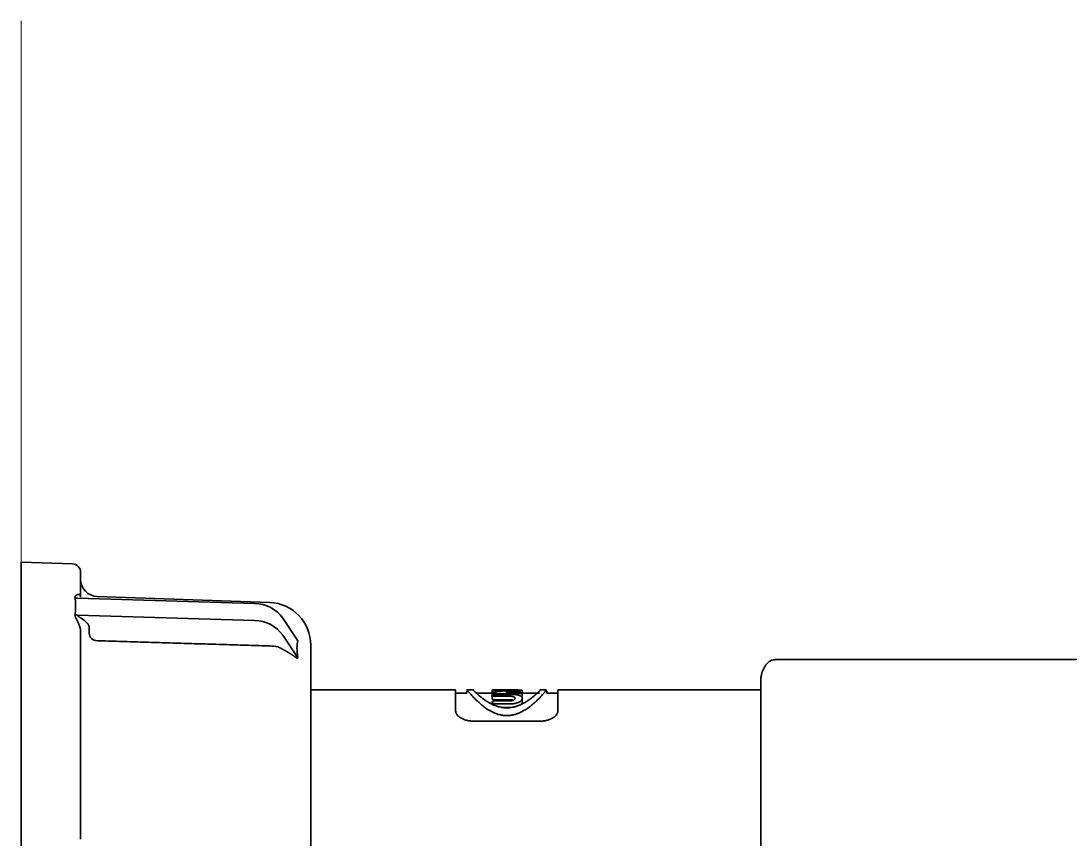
# Model space of a CAD drawing. Extents: x 6336 to 10269, y -393 to 3036.
# Drawn here: x 9428.1 to 9489.7, y 1344 to 1392 of the extents above; entities that cross this region are included whole.
import ezdxf

# ---------------------------------------------------------------- set-up
doc = ezdxf.new("R2010")
doc.units = 0
doc.header["$LTSCALE"] = 5
doc.layers.get('0').update_dxf_attribs({"linetype": 'CONTINUOUS', "lineweight": 0})
doc.layers.add('1', color=7, linetype='CONTINUOUS', true_color=0xffffff)

msp = doc.modelspace()

# ---------------------------------------------------------------- linework, layer by layer
at = {"color": 4}
msp.add_line((9428.073, 1392.026), (9428.073, 1292.026), dxfattribs=at)
at = {"layer": '1', "color": 7, "linetype": 'Continuous', "lineweight": 35}
for p, q in [((9428.073, 1323.776), (9428.073, 1360.276)), ((9431.09, 1360.171), (9428.073, 1360.276)), ((9431.573, 1359.671), (9431.573, 1358.209)), ((9431.395, 1358.166), (9441.765, 1357.852)), ((9442.66, 1357.904), (9432.538, 1358.257)), ((9441.765, 1356.852), (9431.395, 1357.166)), ((9432.073, 1356.098), (9432.073, 1356.462)), ((9443.427, 1356.987), (9444.311, 1355.662)), ((9431.573, 1356.209), (9431.573, 1344.026)), ((9444.311, 1354.662), (9443.427, 1355.987)), ((9445.073, 1355.406), (9445.073, 1328.647)), ((9489.673, 1354.552), (9472.352, 1354.552)), ((9453.573, 1352.776), (9445.073, 1352.776)), ((9453.573, 1352.776), (9453.573, 1351.543)), ((9454.639, 1352.776), (9454.231, 1352.776)), ((9455.708, 1352.603), (9455.708, 1352.757)), ((9457.226, 1352.768), (9455.943, 1352.768)), ((9455.943, 1352.74), (9456.604, 1352.74)), ((9457.223, 1352.776), (9455.97, 1352.776)), ((9456.46, 1352.768), (9456.46, 1352.774)), ((9456.46, 1352.774), (9456.723, 1352.774)), ((9456.604, 1352.74), (9456.604, 1352.73)), ((9456.655, 1352.737), (9456.604, 1352.74)), ((9456.723, 1352.774), (9456.723, 1352.768)), ((9457.475, 1352.756), (9457.395, 1352.743)), ((9457.475, 1352.606), (9457.475, 1352.756)), ((9458.857, 1352.776), (9458.506, 1352.776)), ((9459.573, 1352.776), (9459.573, 1351.543)), ((9471.473, 1352.776), (9459.573, 1352.776)), ((9471.473, 1330.729), (9471.473, 1353.324)), ((9454.231, 1352.576), (9453.573, 1352.576)), ((9454.231, 1352.708), (9454.231, 1352.576)), ((9455.708, 1352.576), (9454.795, 1352.576)), ((9455.708, 1352.601), (9455.708, 1352.462)), ((9455.708, 1352.459), (9455.708, 1352.253)), ((9456.853, 1352.515), (9455.943, 1352.515)), ((9455.943, 1352.398), (9456.837, 1352.398)), ((9456.837, 1352.191), (9455.943, 1352.191)), ((9456.837, 1352.141), (9455.943, 1352.141)), ((9455.951, 1352.554), (9457.24, 1352.554)), ((9456.553, 1352.643), (9456.553, 1352.655)), ((9457.24, 1352.64), (9456.588, 1352.64)), ((9456.639, 1352.733), (9456.656, 1352.736)), ((9457.475, 1352.397), (9457.475, 1352.6)), ((9458.5, 1352.576), (9457.475, 1352.576)), ((9457.475, 1352.068), (9457.475, 1352.277)), ((9458.915, 1352.576), (9458.915, 1352.707)), ((9459.573, 1352.576), (9458.915, 1352.576)), ((9455.708, 1352.053), (9455.708, 1351.942)), ((9455.943, 1351.96), (9456.853, 1351.96)), ((9456.853, 1351.743), (9456.335, 1351.743)), ((9458.573, 1350.946), (9454.573, 1350.946))]:
    msp.add_line(p, q, dxfattribs=at)
for centre, radius, start, end in [((9431.073, 1359.671), 0.5, 0, 88), ((9432.573, 1359.257), 1, 180, 268), ((9442.573, 1355.406), 2.5, 0, 88)]:
    msp.add_arc(centre, radius, start, end, dxfattribs=at)
for centre, major_axis, ratio, start_param, end_param in [((9441.695, 1356.121), (-2, 0), 0.866025, 3.665191, 4.677482), ((9441.695, 1355.121), (2, 0), 0.866025, 0.523599, 1.53589), ((9432.575, 1356.096), (0.502, 0), 0.866025, 3.137813, 4.674264), ((9442.573, 1352.774), (-2.98, 0), 0.866025, 4.522349, 4.677177), ((9447.015, 1351.105), (2.46, -4.919), 0.25, 3.422403, 3.788078), ((9458.304, 1342.026), (-11.675, 0), 0.92076, 4.790315, 4.862935), ((9457.688, 1342.026), (11.675, 0), 0.92076, 1.660733, 1.734392)]:
    msp.add_ellipse(centre, major_axis=major_axis, ratio=ratio, start_param=start_param, end_param=end_param, dxfattribs=at)
for points, knots in [([(9431.243, 1358.179), (9431.242, 1358.181), (9431.242, 1358.185), (9431.241, 1358.19), (9431.24, 1358.196), (9431.24, 1358.201), (9431.24, 1358.207), (9431.24, 1358.212), (9431.241, 1358.218), (9431.242, 1358.223), (9431.243, 1358.228), (9431.244, 1358.233), (9431.245, 1358.238), (9431.247, 1358.243), (9431.248, 1358.248), (9431.25, 1358.253), (9431.253, 1358.258), (9431.255, 1358.263), (9431.26, 1358.272), (9431.268, 1358.284), (9431.28, 1358.298), (9431.295, 1358.313), (9431.309, 1358.324), (9431.322, 1358.333), (9431.334, 1358.341), (9431.346, 1358.348), (9431.358, 1358.354), (9431.37, 1358.359), (9431.383, 1358.364), (9431.395, 1358.368), (9431.408, 1358.371), (9431.42, 1358.373), (9431.428, 1358.374), (9431.433, 1358.374)], [0, 0, 0, 0, 0.015878, 0.031814, 0.047812, 0.06388, 0.080024, 0.096249, 0.112563, 0.128971, 0.145479, 0.162093, 0.178818, 0.19566, 0.212625, 0.229717, 0.246942, 0.264306, 0.281812, 0.341486, 0.403922, 0.469212, 0.537436, 0.583365, 0.629342, 0.675374, 0.721474, 0.767649, 0.81391, 0.860266, 0.906726, 0.953301, 1, 1, 1, 1]), ([(9431.433, 1358.374), (9431.435, 1358.374), (9431.439, 1358.374), (9431.445, 1358.375), (9431.451, 1358.374), (9431.458, 1358.374), (9431.463, 1358.373), (9431.469, 1358.372), (9431.475, 1358.371), (9431.48, 1358.37), (9431.486, 1358.368), (9431.491, 1358.366), (9431.496, 1358.364), (9431.501, 1358.362), (9431.506, 1358.359), (9431.51, 1358.357), (9431.515, 1358.354), (9431.519, 1358.35), (9431.523, 1358.347), (9431.527, 1358.343), (9431.532, 1358.339), (9431.537, 1358.333), (9431.542, 1358.326), (9431.547, 1358.318), (9431.552, 1358.31), (9431.556, 1358.302), (9431.56, 1358.293), (9431.563, 1358.284), (9431.565, 1358.274), (9431.568, 1358.264), (9431.57, 1358.254), (9431.571, 1358.243), (9431.572, 1358.232), (9431.573, 1358.22), (9431.573, 1358.213), (9431.573, 1358.209)], [0, 0, 0, 0, 0.033366, 0.06622, 0.098563, 0.130401, 0.161736, 0.192573, 0.222914, 0.252765, 0.282129, 0.311011, 0.339415, 0.367347, 0.394812, 0.421815, 0.448361, 0.474458, 0.50011, 0.525325, 0.550109, 0.589003, 0.62668, 0.663174, 0.698524, 0.732768, 0.765952, 0.798124, 0.829336, 0.859645, 0.889114, 0.917809, 0.945803, 0.973173, 1, 1, 1, 1]), ([(9431.243, 1357.204), (9431.244, 1357.212), (9431.246, 1357.228), (9431.25, 1357.253), (9431.253, 1357.277), (9431.256, 1357.302), (9431.259, 1357.327), (9431.262, 1357.352), (9431.265, 1357.378), (9431.267, 1357.403), (9431.269, 1357.429), (9431.271, 1357.456), (9431.273, 1357.482), (9431.274, 1357.509), (9431.275, 1357.536), (9431.277, 1357.563), (9431.277, 1357.59), (9431.278, 1357.618), (9431.279, 1357.645), (9431.279, 1357.673), (9431.279, 1357.708), (9431.279, 1357.75), (9431.278, 1357.797), (9431.276, 1357.843), (9431.274, 1357.889), (9431.272, 1357.933), (9431.268, 1357.976), (9431.265, 1358.019), (9431.26, 1358.06), (9431.255, 1358.101), (9431.249, 1358.14), (9431.245, 1358.166), (9431.243, 1358.179)], [0, 0, 0, 0, 0.023767, 0.047813, 0.072139, 0.096746, 0.121634, 0.146804, 0.172257, 0.197993, 0.224014, 0.25032, 0.276911, 0.303788, 0.330952, 0.358404, 0.386144, 0.414172, 0.44249, 0.471098, 0.499996, 0.549727, 0.598592, 0.646596, 0.693742, 0.740031, 0.785469, 0.830058, 0.873802, 0.916704, 0.958769, 1, 1, 1, 1]), ([(9431.433, 1356.708), (9431.43, 1356.713), (9431.426, 1356.723), (9431.419, 1356.738), (9431.412, 1356.754), (9431.405, 1356.768), (9431.398, 1356.783), (9431.391, 1356.798), (9431.384, 1356.812), (9431.377, 1356.826), (9431.37, 1356.841), (9431.363, 1356.855), (9431.357, 1356.868), (9431.35, 1356.882), (9431.343, 1356.896), (9431.337, 1356.909), (9431.33, 1356.922), (9431.324, 1356.935), (9431.317, 1356.948), (9431.307, 1356.968), (9431.295, 1356.995), (9431.28, 1357.026), (9431.268, 1357.056), (9431.259, 1357.08), (9431.253, 1357.099), (9431.249, 1357.113), (9431.245, 1357.128), (9431.243, 1357.141), (9431.241, 1357.155), (9431.24, 1357.168), (9431.24, 1357.18), (9431.241, 1357.193), (9431.242, 1357.2), (9431.243, 1357.204)], [0, 0, 0, 0, 0.025956, 0.051873, 0.077753, 0.103598, 0.129409, 0.155187, 0.180935, 0.206654, 0.232345, 0.258011, 0.283653, 0.309272, 0.334871, 0.36045, 0.386012, 0.411559, 0.437091, 0.462612, 0.530774, 0.596037, 0.65848, 0.718196, 0.751132, 0.783577, 0.815565, 0.847131, 0.878313, 0.90915, 0.939682, 0.969951, 1, 1, 1, 1]), ([(9431.395, 1357.166), (9431.394, 1357.164), (9431.392, 1357.161), (9431.391, 1357.156), (9431.39, 1357.151), (9431.391, 1357.146), (9431.392, 1357.14), (9431.395, 1357.134), (9431.399, 1357.128), (9431.404, 1357.122), (9431.41, 1357.115), (9431.417, 1357.109), (9431.428, 1357.099), (9431.445, 1357.086), (9431.469, 1357.069), (9431.498, 1357.049), (9431.525, 1357.032), (9431.551, 1357.015), (9431.578, 1356.998), (9431.613, 1356.975), (9431.661, 1356.942), (9431.716, 1356.904), (9431.775, 1356.861), (9431.825, 1356.82), (9431.872, 1356.779), (9431.913, 1356.74), (9431.949, 1356.702), (9431.972, 1356.674), (9431.986, 1356.657), (9431.991, 1356.649), (9431.997, 1356.641), (9432.003, 1356.634), (9432.008, 1356.626), (9432.013, 1356.619), (9432.018, 1356.611), (9432.022, 1356.604), (9432.027, 1356.596), (9432.031, 1356.589), (9432.035, 1356.582), (9432.039, 1356.575), (9432.042, 1356.567), (9432.046, 1356.56), (9432.049, 1356.553), (9432.052, 1356.546), (9432.055, 1356.539), (9432.057, 1356.533), (9432.06, 1356.526), (9432.062, 1356.519), (9432.064, 1356.512), (9432.066, 1356.506), (9432.068, 1356.499), (9432.069, 1356.493), (9432.07, 1356.487), (9432.071, 1356.48), (9432.072, 1356.474), (9432.073, 1356.468), (9432.073, 1356.464), (9432.073, 1356.462)], [0, 0, 0, 0, 0.008827, 0.017529, 0.026214, 0.034991, 0.043964, 0.053232, 0.062884, 0.073, 0.083649, 0.094889, 0.106772, 0.133274, 0.163963, 0.19895, 0.238314, 0.259625, 0.290185, 0.329995, 0.379055, 0.458183, 0.519485, 0.58154, 0.638683, 0.690987, 0.738547, 0.781491, 0.790577, 0.79953, 0.808349, 0.817039, 0.8256, 0.834035, 0.842346, 0.850535, 0.858606, 0.86656, 0.874401, 0.882131, 0.889753, 0.89727, 0.904687, 0.912004, 0.919228, 0.92636, 0.933406, 0.940368, 0.947251, 0.954059, 0.960796, 0.967468, 0.974078, 0.980631, 0.987132, 0.993587, 1, 1, 1, 1]), ([(9431.573, 1356.209), (9431.573, 1356.211), (9431.573, 1356.216), (9431.573, 1356.223), (9431.572, 1356.231), (9431.572, 1356.239), (9431.571, 1356.247), (9431.571, 1356.255), (9431.57, 1356.263), (9431.569, 1356.271), (9431.568, 1356.28), (9431.567, 1356.288), (9431.566, 1356.297), (9431.564, 1356.306), (9431.563, 1356.315), (9431.561, 1356.325), (9431.559, 1356.334), (9431.557, 1356.344), (9431.555, 1356.353), (9431.553, 1356.363), (9431.551, 1356.373), (9431.548, 1356.383), (9431.546, 1356.394), (9431.543, 1356.404), (9431.54, 1356.414), (9431.537, 1356.425), (9431.534, 1356.436), (9431.53, 1356.451), (9431.524, 1356.471), (9431.516, 1356.496), (9431.507, 1356.521), (9431.498, 1356.547), (9431.488, 1356.573), (9431.478, 1356.599), (9431.467, 1356.626), (9431.456, 1356.653), (9431.445, 1356.68), (9431.437, 1356.699), (9431.433, 1356.708)], [0, 0, 0, 0, 0.014378, 0.028902, 0.043586, 0.058442, 0.073484, 0.088723, 0.104172, 0.11984, 0.13574, 0.151881, 0.168274, 0.184928, 0.201853, 0.219056, 0.236547, 0.254333, 0.272422, 0.290821, 0.309537, 0.328577, 0.347948, 0.367654, 0.387703, 0.408098, 0.428847, 0.449953, 0.497402, 0.546428, 0.597075, 0.649384, 0.703393, 0.759133, 0.816637, 0.875933, 0.937046, 1, 1, 1, 1]), ([(9443.136, 1355.309), (9443.147, 1355.303), (9443.17, 1355.291), (9443.205, 1355.274), (9443.24, 1355.255), (9443.277, 1355.236), (9443.315, 1355.217), (9443.354, 1355.196), (9443.394, 1355.175), (9443.435, 1355.153), (9443.477, 1355.13), (9443.519, 1355.107), (9443.562, 1355.083), (9443.606, 1355.058), (9443.651, 1355.033), (9443.696, 1355.006), (9443.741, 1354.979), (9443.787, 1354.951), (9443.832, 1354.923), (9443.874, 1354.897), (9443.913, 1354.871), (9443.952, 1354.846), (9443.993, 1354.819), (9444.033, 1354.792), (9444.072, 1354.766), (9444.105, 1354.743), (9444.133, 1354.725), (9444.157, 1354.71), (9444.177, 1354.697), (9444.196, 1354.685), (9444.213, 1354.674), (9444.23, 1354.665), (9444.245, 1354.656), (9444.255, 1354.65), (9444.263, 1354.646), (9444.266, 1354.644), (9444.27, 1354.642), (9444.274, 1354.641), (9444.277, 1354.639), (9444.281, 1354.638), (9444.284, 1354.637), (9444.287, 1354.636), (9444.289, 1354.635), (9444.292, 1354.635), (9444.295, 1354.634), (9444.297, 1354.634), (9444.299, 1354.634), (9444.301, 1354.634), (9444.303, 1354.634), (9444.305, 1354.635), (9444.306, 1354.635), (9444.307, 1354.636), (9444.309, 1354.637), (9444.31, 1354.638), (9444.311, 1354.639), (9444.311, 1354.641), (9444.312, 1354.642), (9444.312, 1354.644), (9444.313, 1354.646), (9444.313, 1354.648), (9444.313, 1354.651), (9444.312, 1354.653), (9444.312, 1354.656), (9444.312, 1354.659), (9444.311, 1354.661), (9444.311, 1354.662)], [0, 0, 0, 0, 0.022749, 0.046442, 0.071084, 0.096677, 0.123224, 0.150727, 0.17919, 0.208613, 0.238998, 0.270347, 0.302662, 0.335944, 0.370194, 0.405413, 0.441603, 0.478764, 0.516896, 0.550512, 0.584107, 0.617682, 0.651237, 0.690279, 0.725292, 0.756281, 0.783252, 0.803729, 0.82322, 0.841731, 0.85927, 0.875843, 0.891461, 0.906135, 0.910594, 0.914927, 0.919136, 0.92322, 0.927183, 0.931027, 0.934753, 0.938363, 0.941861, 0.945249, 0.948531, 0.951708, 0.954786, 0.957768, 0.96066, 0.963464, 0.966189, 0.968838, 0.971418, 0.973938, 0.976403, 0.978822, 0.981203, 0.983556, 0.985888, 0.988211, 0.990533, 0.992863, 0.995212, 0.997588, 1, 1, 1, 1]), ([(9490.711, 1354.727), (9490.711, 1354.727), (9490.71, 1354.726), (9490.687, 1354.71), (9490.587, 1354.669), (9490.378, 1354.612), (9490.048, 1354.565), (9489.753, 1354.547), (9489.599, 1354.554), (9489.577, 1354.555)], [0, 0, 0, 0, 0.018111, 0.118249, 0.264032, 0.470073, 0.710482, 0.959056, 1, 1, 1, 1]), ([(9471.473, 1353.324), (9471.473, 1353.331), (9471.473, 1353.339), (9471.473, 1353.354), (9471.474, 1353.377), (9471.476, 1353.43), (9471.48, 1353.475), (9471.488, 1353.535), (9471.492, 1353.564), (9471.503, 1353.622), (9471.509, 1353.651), (9471.529, 1353.735), (9471.545, 1353.789), (9471.583, 1353.894), (9471.603, 1353.945), (9471.626, 1353.994)], [0, 0, 0, 0, 0.03125, 0.03125, 0.0625, 0.125, 0.25, 0.25, 0.375, 0.375, 0.5, 0.5, 0.75, 0.75, 1, 1, 1, 1]), ([(9471.626, 1353.994), (9471.65, 1354.044), (9471.676, 1354.094), (9471.736, 1354.19), (9471.769, 1354.236), (9471.825, 1354.303), (9471.845, 1354.324), (9471.887, 1354.367), (9471.909, 1354.387), (9471.978, 1354.445), (9472.028, 1354.481), (9472.084, 1354.511)], [0, 0, 0, 0, 0.25, 0.25, 0.5, 0.5, 0.625, 0.625, 0.75, 0.75, 1, 1, 1, 1]), ([(9454.231, 1352.776), (9454.231, 1352.776), (9454.239, 1352.766), (9454.266, 1352.734), (9454.288, 1352.708), (9454.319, 1352.672), (9454.346, 1352.641), (9454.356, 1352.629), (9454.376, 1352.606), (9454.387, 1352.594), (9454.421, 1352.555), (9454.447, 1352.527), (9454.502, 1352.466), (9454.532, 1352.433), (9454.598, 1352.363), (9454.633, 1352.326), (9454.71, 1352.247), (9454.752, 1352.206), (9454.842, 1352.119), (9454.89, 1352.074), (9454.956, 1352.015), (9454.97, 1352.003), (9454.997, 1351.979), (9455.039, 1351.943), (9455.083, 1351.906), (9455.175, 1351.831), (9455.241, 1351.781), (9455.349, 1351.704), (9455.386, 1351.678), (9455.463, 1351.627), (9455.503, 1351.602), (9455.587, 1351.552), (9455.631, 1351.527), (9455.723, 1351.479), (9455.772, 1351.456), (9455.849, 1351.422), (9455.875, 1351.411), (9455.916, 1351.395), (9455.93, 1351.389), (9455.958, 1351.379), (9455.973, 1351.374), (9456.044, 1351.349), (9456.105, 1351.331), (9456.184, 1351.312), (9456.2, 1351.309), (9456.232, 1351.302), (9456.248, 1351.299), (9456.298, 1351.29), (9456.332, 1351.285), (9456.433, 1351.272), (9456.502, 1351.267), (9456.573, 1351.267)], [0, 0, 0, 0, 0.124978, 0.124978, 0.187479, 0.249981, 0.249981, 0.281232, 0.281232, 0.312483, 0.312483, 0.374984, 0.374984, 0.437486, 0.437486, 0.499987, 0.499987, 0.562489, 0.562489, 0.62499, 0.62499, 0.640616, 0.640616, 0.656241, 0.687492, 0.687492, 0.749994, 0.749994, 0.781244, 0.781244, 0.812495, 0.812495, 0.843746, 0.843746, 0.874997, 0.874997, 0.890622, 0.890622, 0.898435, 0.898435, 0.906248, 0.906248, 0.937498, 0.937498, 0.945311, 0.945311, 0.953124, 0.953124, 0.968749, 0.968749, 1, 1, 1, 1]), ([(9456.573, 1351.723), (9456.514, 1351.723), (9456.456, 1351.726), (9456.371, 1351.734), (9456.343, 1351.738), (9456.288, 1351.746), (9456.26, 1351.75), (9456.18, 1351.766), (9456.13, 1351.778), (9456.057, 1351.798), (9456.033, 1351.805), (9455.987, 1351.819), (9455.964, 1351.827), (9455.897, 1351.85), (9455.856, 1351.866), (9455.776, 1351.9), (9455.738, 1351.917), (9455.666, 1351.952), (9455.631, 1351.97), (9455.581, 1351.997), (9455.565, 1352.006), (9455.533, 1352.024), (9455.517, 1352.033), (9455.44, 1352.078), (9455.384, 1352.113), (9455.281, 1352.182), (9455.233, 1352.216), (9455.144, 1352.282), (9455.103, 1352.314), (9455.045, 1352.36), (9455.027, 1352.375), (9454.991, 1352.404), (9454.974, 1352.419), (9454.925, 1352.46), (9454.895, 1352.486), (9454.84, 1352.536), (9454.814, 1352.559), (9454.745, 1352.623), (9454.707, 1352.659), (9454.662, 1352.702), (9454.649, 1352.715), (9454.627, 1352.737), (9454.618, 1352.746), (9454.606, 1352.758), (9454.603, 1352.761), (9454.598, 1352.766), (9454.595, 1352.769), (9454.59, 1352.774), (9454.588, 1352.776), (9454.588, 1352.776)], [0, 0, 0, 0, 0.031283, 0.031283, 0.046924, 0.046924, 0.062565, 0.062565, 0.093848, 0.093848, 0.109489, 0.109489, 0.12513, 0.12513, 0.156413, 0.156413, 0.187695, 0.187695, 0.218978, 0.218978, 0.234619, 0.234619, 0.25026, 0.25026, 0.312825, 0.312825, 0.37539, 0.37539, 0.437955, 0.437955, 0.469238, 0.469238, 0.50052, 0.50052, 0.563085, 0.563085, 0.62565, 0.62565, 0.75078, 0.75078, 0.813345, 0.813345, 0.87591, 0.87591, 0.907193, 0.907193, 0.938475, 0.938475, 1, 1, 1, 1]), ([(9456.46, 1352.774), (9456.432, 1352.774), (9456.404, 1352.774), (9456.35, 1352.774), (9456.323, 1352.774), (9456.283, 1352.774), (9456.269, 1352.774), (9456.243, 1352.774), (9456.23, 1352.774), (9456.191, 1352.775), (9456.167, 1352.775), (9456.119, 1352.775), (9456.096, 1352.775), (9456.062, 1352.776), (9456.051, 1352.776), (9456.03, 1352.776), (9455.998, 1352.776), (9455.97, 1352.776), (9455.942, 1352.776), (9455.933, 1352.776), (9455.916, 1352.776), (9455.908, 1352.776), (9455.867, 1352.776), (9455.839, 1352.775), (9455.791, 1352.773), (9455.771, 1352.772), (9455.723, 1352.766), (9455.708, 1352.761), (9455.708, 1352.754)], [0, 0, 0, 0, 0.062605, 0.062605, 0.12521, 0.12521, 0.156513, 0.156513, 0.187815, 0.187815, 0.25042, 0.25042, 0.313026, 0.313026, 0.344328, 0.344328, 0.375631, 0.438236, 0.438236, 0.469538, 0.469538, 0.500841, 0.500841, 0.626051, 0.626051, 0.751261, 0.751261, 1, 1, 1, 1]), ([(9455.943, 1352.74), (9455.927, 1352.74), (9455.912, 1352.741), (9455.889, 1352.741), (9455.882, 1352.741), (9455.867, 1352.741), (9455.86, 1352.742), (9455.838, 1352.742), (9455.825, 1352.743), (9455.799, 1352.744), (9455.787, 1352.745), (9455.766, 1352.747), (9455.756, 1352.748), (9455.743, 1352.749), (9455.739, 1352.749), (9455.732, 1352.75), (9455.725, 1352.751), (9455.72, 1352.752), (9455.716, 1352.753), (9455.714, 1352.754), (9455.709, 1352.755), (9455.708, 1352.756), (9455.708, 1352.758), (9455.708, 1352.758), (9455.71, 1352.759), (9455.711, 1352.759), (9455.715, 1352.761), (9455.72, 1352.761), (9455.728, 1352.762), (9455.732, 1352.763), (9455.739, 1352.763), (9455.743, 1352.764), (9455.756, 1352.765), (9455.765, 1352.765), (9455.787, 1352.766), (9455.799, 1352.767), (9455.818, 1352.767), (9455.825, 1352.767), (9455.838, 1352.768), (9455.845, 1352.768), (9455.867, 1352.768), (9455.881, 1352.768), (9455.911, 1352.768), (9455.927, 1352.768), (9455.943, 1352.768)], [0, 0, 0, 0, 0.0625, 0.0625, 0.09375, 0.09375, 0.125, 0.125, 0.1875, 0.1875, 0.25, 0.25, 0.3125, 0.3125, 0.34375, 0.34375, 0.375, 0.40625, 0.40625, 0.4375, 0.4375, 0.5, 0.5, 0.53125, 0.53125, 0.5625, 0.5625, 0.625, 0.625, 0.65625, 0.65625, 0.6875, 0.6875, 0.75, 0.75, 0.8125, 0.8125, 0.84375, 0.84375, 0.875, 0.875, 0.9375, 0.9375, 1, 1, 1, 1]), ([(9458.558, 1352.776), (9458.558, 1352.776), (9458.558, 1352.776), (9458.558, 1352.776), (9458.551, 1352.769), (9458.529, 1352.747), (9458.519, 1352.738), (9458.497, 1352.716), (9458.484, 1352.703), (9458.455, 1352.674), (9458.438, 1352.658), (9458.409, 1352.631), (9458.399, 1352.621), (9458.378, 1352.601), (9458.366, 1352.591), (9458.331, 1352.559), (9458.306, 1352.536), (9458.25, 1352.486), (9458.22, 1352.46), (9458.155, 1352.405), (9458.12, 1352.376), (9458.044, 1352.315), (9458.003, 1352.283), (9457.936, 1352.233), (9457.913, 1352.217), (9457.865, 1352.182), (9457.839, 1352.165), (9457.761, 1352.113), (9457.705, 1352.077), (9457.613, 1352.023), (9457.581, 1352.005), (9457.514, 1351.97), (9457.48, 1351.952), (9457.407, 1351.917), (9457.37, 1351.9), (9457.31, 1351.875), (9457.29, 1351.867), (9457.248, 1351.85), (9457.226, 1351.842), (9457.159, 1351.819), (9457.113, 1351.804), (9457.04, 1351.784), (9457.016, 1351.778), (9456.965, 1351.766), (9456.938, 1351.76), (9456.858, 1351.745), (9456.804, 1351.737), (9456.733, 1351.73), (9456.719, 1351.729), (9456.69, 1351.727), (9456.675, 1351.726), (9456.632, 1351.724), (9456.602, 1351.723), (9456.573, 1351.723)], [0, 0, 0, 0, 0.000908, 0.000908, 0.125795, 0.125795, 0.188238, 0.188238, 0.250681, 0.250681, 0.313124, 0.313124, 0.344346, 0.344346, 0.375568, 0.375568, 0.438011, 0.438011, 0.500454, 0.500454, 0.562897, 0.562897, 0.625341, 0.625341, 0.656562, 0.656562, 0.687784, 0.687784, 0.750227, 0.750227, 0.781449, 0.781449, 0.81267, 0.81267, 0.843892, 0.843892, 0.859503, 0.859503, 0.875114, 0.875114, 0.906335, 0.906335, 0.921946, 0.921946, 0.937557, 0.937557, 0.968778, 0.968778, 0.976584, 0.976584, 0.984389, 0.984389, 1, 1, 1, 1]), ([(9456.573, 1351.267), (9456.644, 1351.267), (9456.712, 1351.272), (9456.813, 1351.284), (9456.846, 1351.289), (9456.912, 1351.301), (9456.945, 1351.308), (9457.04, 1351.331), (9457.099, 1351.349), (9457.185, 1351.378), (9457.213, 1351.388), (9457.254, 1351.404), (9457.267, 1351.41), (9457.294, 1351.421), (9457.307, 1351.426), (9457.372, 1351.455), (9457.421, 1351.478), (9457.514, 1351.527), (9457.558, 1351.552), (9457.642, 1351.602), (9457.683, 1351.627), (9457.76, 1351.679), (9457.798, 1351.704), (9457.905, 1351.781), (9457.971, 1351.832), (9458.093, 1351.93), (9458.149, 1351.979), (9458.254, 1352.072), (9458.302, 1352.117), (9458.37, 1352.183), (9458.392, 1352.204), (9458.434, 1352.246), (9458.454, 1352.266), (9458.512, 1352.326), (9458.548, 1352.363), (9458.614, 1352.433), (9458.644, 1352.466), (9458.727, 1352.557), (9458.772, 1352.609), (9458.826, 1352.671), (9458.841, 1352.689), (9458.868, 1352.721), (9458.879, 1352.734), (9458.893, 1352.75), (9458.897, 1352.754), (9458.903, 1352.762), (9458.906, 1352.766), (9458.913, 1352.773), (9458.915, 1352.776), (9458.915, 1352.776)], [0, 0, 0, 0, 0.031283, 0.031283, 0.046924, 0.046924, 0.062565, 0.062565, 0.093848, 0.093848, 0.10949, 0.10949, 0.11731, 0.11731, 0.125131, 0.125131, 0.156414, 0.156414, 0.187696, 0.187696, 0.218979, 0.218979, 0.250262, 0.250262, 0.312827, 0.312827, 0.375393, 0.375393, 0.437958, 0.437958, 0.469241, 0.469241, 0.500523, 0.500523, 0.563089, 0.563089, 0.625654, 0.625654, 0.750785, 0.750785, 0.813351, 0.813351, 0.875916, 0.875916, 0.907199, 0.907199, 0.938481, 0.938481, 1, 1, 1, 1]), ([(9457.223, 1352.776), (9457.217, 1352.776), (9457.21, 1352.776), (9457.194, 1352.776), (9457.184, 1352.776), (9457.154, 1352.776), (9457.132, 1352.776), (9457.088, 1352.775), (9457.065, 1352.775), (9457.029, 1352.775), (9457.016, 1352.775), (9456.991, 1352.775), (9456.979, 1352.775), (9456.941, 1352.774), (9456.915, 1352.774), (9456.861, 1352.774), (9456.834, 1352.774), (9456.793, 1352.774), (9456.779, 1352.774), (9456.751, 1352.774), (9456.737, 1352.774), (9456.723, 1352.774)], [0, 0, 0, 0, 0.049301, 0.049301, 0.122431, 0.122431, 0.268693, 0.268693, 0.414954, 0.414954, 0.488085, 0.488085, 0.561216, 0.561216, 0.707477, 0.707477, 0.853739, 0.853739, 0.926869, 0.926869, 1, 1, 1, 1]), ([(9457.226, 1352.768), (9457.251, 1352.768), (9457.276, 1352.768), (9457.306, 1352.768), (9457.312, 1352.768), (9457.323, 1352.768), (9457.329, 1352.768), (9457.346, 1352.767), (9457.356, 1352.767), (9457.377, 1352.766), (9457.387, 1352.766), (9457.405, 1352.765), (9457.413, 1352.765), (9457.425, 1352.764), (9457.429, 1352.764), (9457.436, 1352.764), (9457.439, 1352.763), (9457.448, 1352.763), (9457.454, 1352.762), (9457.463, 1352.761), (9457.466, 1352.76), (9457.469, 1352.759)], [0, 0, 0, 0, 0.222466, 0.222466, 0.278083, 0.278083, 0.333699, 0.333699, 0.444932, 0.444932, 0.556165, 0.556165, 0.667398, 0.667398, 0.723015, 0.723015, 0.778631, 0.778631, 0.889864, 0.889864, 1, 1, 1, 1]), ([(9455.951, 1352.554), (9455.926, 1352.554), (9455.902, 1352.555), (9455.873, 1352.557), (9455.867, 1352.557), (9455.855, 1352.558), (9455.839, 1352.56), (9455.823, 1352.562), (9455.803, 1352.564), (9455.793, 1352.566), (9455.775, 1352.569), (9455.767, 1352.571), (9455.752, 1352.575), (9455.745, 1352.577), (9455.734, 1352.581), (9455.728, 1352.583), (9455.72, 1352.587), (9455.716, 1352.59), (9455.711, 1352.594), (9455.707, 1352.598), (9455.708, 1352.603), (9455.709, 1352.606), (9455.71, 1352.607), (9455.712, 1352.609), (9455.713, 1352.61), (9455.717, 1352.613), (9455.72, 1352.615), (9455.729, 1352.619), (9455.735, 1352.621), (9455.753, 1352.627), (9455.768, 1352.63), (9455.786, 1352.633)], [0, 0, 0, 0, 0.125, 0.125, 0.15625, 0.15625, 0.1875, 0.25, 0.25, 0.3125, 0.3125, 0.375, 0.375, 0.4375, 0.4375, 0.5, 0.5, 0.5625, 0.5625, 0.625, 0.6875, 0.6875, 0.71875, 0.71875, 0.75, 0.75, 0.8125, 0.8125, 0.875, 0.875, 1, 1, 1, 1]), ([(9455.943, 1352.398), (9455.927, 1352.398), (9455.911, 1352.398), (9455.889, 1352.4), (9455.881, 1352.4), (9455.866, 1352.402), (9455.859, 1352.402), (9455.837, 1352.405), (9455.824, 1352.407), (9455.804, 1352.41), (9455.798, 1352.411), (9455.786, 1352.414), (9455.781, 1352.415), (9455.765, 1352.42), (9455.755, 1352.423), (9455.738, 1352.43), (9455.731, 1352.433), (9455.722, 1352.438), (9455.72, 1352.44), (9455.716, 1352.444), (9455.714, 1352.446), (9455.709, 1352.452), (9455.708, 1352.455), (9455.708, 1352.463), (9455.709, 1352.467), (9455.715, 1352.474), (9455.719, 1352.477), (9455.728, 1352.482), (9455.731, 1352.484), (9455.738, 1352.487), (9455.742, 1352.489), (9455.755, 1352.493), (9455.764, 1352.496), (9455.786, 1352.501), (9455.798, 1352.504), (9455.817, 1352.506), (9455.823, 1352.507), (9455.837, 1352.509), (9455.844, 1352.51), (9455.866, 1352.512), (9455.881, 1352.513), (9455.911, 1352.514), (9455.927, 1352.515), (9455.943, 1352.515)], [0, 0, 0, 0, 0.0625, 0.0625, 0.09375, 0.09375, 0.125, 0.125, 0.1875, 0.1875, 0.21875, 0.21875, 0.25, 0.25, 0.3125, 0.3125, 0.375, 0.375, 0.40625, 0.40625, 0.4375, 0.4375, 0.5, 0.5, 0.5625, 0.5625, 0.625, 0.625, 0.65625, 0.65625, 0.6875, 0.6875, 0.75, 0.75, 0.8125, 0.8125, 0.84375, 0.84375, 0.875, 0.875, 0.9375, 0.9375, 1, 1, 1, 1]), ([(9455.708, 1352.253), (9455.708, 1352.253), (9455.708, 1352.253), (9455.708, 1352.249), (9455.709, 1352.245), (9455.715, 1352.237), (9455.72, 1352.234), (9455.728, 1352.228), (9455.731, 1352.226), (9455.739, 1352.223), (9455.742, 1352.221), (9455.755, 1352.216), (9455.764, 1352.213), (9455.786, 1352.207), (9455.798, 1352.204), (9455.817, 1352.201), (9455.824, 1352.2), (9455.837, 1352.197), (9455.844, 1352.197), (9455.866, 1352.194), (9455.881, 1352.193), (9455.911, 1352.191), (9455.927, 1352.191), (9455.943, 1352.191)], [0, 0, 0, 0, 0.000523, 0.000523, 0.125458, 0.125458, 0.250393, 0.250393, 0.31286, 0.31286, 0.375327, 0.375327, 0.500262, 0.500262, 0.625196, 0.625196, 0.687664, 0.687664, 0.750131, 0.750131, 0.875065, 0.875065, 1, 1, 1, 1]), ([(9455.943, 1351.96), (9455.926, 1351.96), (9455.911, 1351.96), (9455.887, 1351.962), (9455.88, 1351.963), (9455.865, 1351.965), (9455.857, 1351.966), (9455.835, 1351.97), (9455.822, 1351.973), (9455.803, 1351.978), (9455.796, 1351.98), (9455.785, 1351.984), (9455.774, 1351.989), (9455.763, 1351.993), (9455.754, 1351.998), (9455.75, 1352.001), (9455.737, 1352.008), (9455.73, 1352.014), (9455.719, 1352.025), (9455.715, 1352.03), (9455.709, 1352.042), (9455.708, 1352.047), (9455.708, 1352.056), (9455.708, 1352.059), (9455.709, 1352.065), (9455.711, 1352.067), (9455.715, 1352.076), (9455.719, 1352.081), (9455.727, 1352.089), (9455.73, 1352.092), (9455.737, 1352.097), (9455.741, 1352.099), (9455.753, 1352.106), (9455.763, 1352.111), (9455.779, 1352.117), (9455.784, 1352.119), (9455.796, 1352.123), (9455.808, 1352.126), (9455.822, 1352.129), (9455.835, 1352.132), (9455.842, 1352.133), (9455.864, 1352.136), (9455.879, 1352.138), (9455.91, 1352.14), (9455.926, 1352.141), (9455.943, 1352.141)], [0, 0, 0, 0, 0.0625, 0.0625, 0.09375, 0.09375, 0.125, 0.125, 0.1875, 0.1875, 0.21875, 0.21875, 0.25, 0.28125, 0.28125, 0.3125, 0.3125, 0.375, 0.375, 0.4375, 0.4375, 0.5, 0.5, 0.53125, 0.53125, 0.5625, 0.5625, 0.625, 0.625, 0.65625, 0.65625, 0.6875, 0.6875, 0.75, 0.75, 0.78125, 0.78125, 0.8125, 0.84375, 0.84375, 0.875, 0.875, 0.9375, 0.9375, 1, 1, 1, 1]), ([(9456.553, 1352.655), (9456.549, 1352.654), (9456.545, 1352.653), (9456.54, 1352.652), (9456.538, 1352.651), (9456.536, 1352.65), (9456.535, 1352.649), (9456.536, 1352.647), (9456.537, 1352.646), (9456.541, 1352.645), (9456.544, 1352.644), (9456.55, 1352.643), (9456.554, 1352.642), (9456.563, 1352.641), (9456.567, 1352.641), (9456.578, 1352.64), (9456.583, 1352.64), (9456.588, 1352.64)], [0, 0, 0, 0, 0.125, 0.125, 0.25, 0.25, 0.375, 0.375, 0.5, 0.5, 0.625, 0.625, 0.75, 0.75, 0.875, 0.875, 1, 1, 1, 1]), ([(9456.837, 1352.141), (9456.848, 1352.141), (9456.859, 1352.142), (9456.874, 1352.143), (9456.879, 1352.144), (9456.889, 1352.146), (9456.894, 1352.146), (9456.908, 1352.149), (9456.917, 1352.152), (9456.933, 1352.156), (9456.941, 1352.159), (9456.955, 1352.164), (9456.962, 1352.167), (9456.974, 1352.173), (9456.98, 1352.176), (9456.996, 1352.186), (9457.005, 1352.192), (9457.02, 1352.205), (9457.026, 1352.212), (9457.037, 1352.225), (9457.042, 1352.232), (9457.052, 1352.252), (9457.055, 1352.265), (9457.056, 1352.284), (9457.055, 1352.291), (9457.052, 1352.304), (9457.049, 1352.31), (9457.042, 1352.322), (9457.038, 1352.328), (9457.027, 1352.34), (9457.021, 1352.346), (9457.006, 1352.357), (9456.997, 1352.362), (9456.975, 1352.373), (9456.963, 1352.378), (9456.941, 1352.384), (9456.934, 1352.386), (9456.917, 1352.39), (9456.908, 1352.392), (9456.894, 1352.394), (9456.889, 1352.395), (9456.879, 1352.396), (9456.874, 1352.396), (9456.859, 1352.398), (9456.848, 1352.398), (9456.837, 1352.398)], [0, 0, 0, 0, 0.03125, 0.03125, 0.046875, 0.046875, 0.0625, 0.0625, 0.09375, 0.09375, 0.125, 0.125, 0.15625, 0.15625, 0.1875, 0.1875, 0.25, 0.25, 0.3125, 0.3125, 0.375, 0.375, 0.5, 0.5, 0.5625, 0.5625, 0.625, 0.625, 0.6875, 0.6875, 0.75, 0.75, 0.8125, 0.8125, 0.875, 0.875, 0.90625, 0.90625, 0.9375, 0.9375, 0.953125, 0.953125, 0.96875, 0.96875, 1, 1, 1, 1]), ([(9456.837, 1352.191), (9456.848, 1352.191), (9456.859, 1352.19), (9456.874, 1352.189), (9456.88, 1352.188), (9456.889, 1352.187), (9456.899, 1352.186), (9456.908, 1352.184), (9456.917, 1352.182), (9456.921, 1352.181), (9456.934, 1352.179), (9456.942, 1352.176), (9456.954, 1352.173), (9456.959, 1352.171), (9456.964, 1352.169)], [0, 0, 0, 0, 0.210163, 0.210163, 0.315244, 0.315244, 0.420326, 0.525407, 0.525407, 0.630488, 0.630488, 0.840651, 0.840651, 1, 1, 1, 1]), ([(9456.853, 1352.515), (9456.879, 1352.515), (9456.904, 1352.514), (9456.954, 1352.512), (9456.979, 1352.511), (9457.028, 1352.507), (9457.051, 1352.505), (9457.096, 1352.499), (9457.117, 1352.496), (9457.159, 1352.489), (9457.178, 1352.485), (9457.215, 1352.477), (9457.232, 1352.472), (9457.265, 1352.463), (9457.28, 1352.458), (9457.309, 1352.448), (9457.322, 1352.442), (9457.36, 1352.426), (9457.381, 1352.414), (9457.407, 1352.395), (9457.416, 1352.389), (9457.43, 1352.376), (9457.437, 1352.369), (9457.466, 1352.335), (9457.476, 1352.306), (9457.475, 1352.268), (9457.474, 1352.26), (9457.471, 1352.244), (9457.464, 1352.221), (9457.451, 1352.197), (9457.427, 1352.164), (9457.412, 1352.148), (9457.385, 1352.124), (9457.375, 1352.116), (9457.354, 1352.1), (9457.342, 1352.092), (9457.305, 1352.068), (9457.278, 1352.053), (9457.237, 1352.035), (9457.229, 1352.031), (9457.211, 1352.024), (9457.203, 1352.021), (9457.175, 1352.011), (9457.156, 1352.005), (9457.126, 1351.996), (9457.116, 1351.993), (9457.095, 1351.988), (9457.084, 1351.985), (9457.05, 1351.978), (9457.027, 1351.974), (9456.992, 1351.969), (9456.98, 1351.967), (9456.955, 1351.964), (9456.942, 1351.963), (9456.904, 1351.961), (9456.879, 1351.96), (9456.853, 1351.96)], [0, 0, 0, 0, 0.03125, 0.03125, 0.0625, 0.0625, 0.09375, 0.09375, 0.125, 0.125, 0.15625, 0.15625, 0.1875, 0.1875, 0.21875, 0.21875, 0.25, 0.25, 0.3125, 0.3125, 0.34375, 0.34375, 0.375, 0.375, 0.5, 0.5, 0.53125, 0.53125, 0.5625, 0.625, 0.625, 0.6875, 0.6875, 0.71875, 0.71875, 0.75, 0.75, 0.8125, 0.8125, 0.828125, 0.828125, 0.84375, 0.84375, 0.875, 0.875, 0.890625, 0.890625, 0.90625, 0.90625, 0.9375, 0.9375, 0.953125, 0.953125, 0.96875, 0.96875, 1, 1, 1, 1]), ([(9457.24, 1352.64), (9457.256, 1352.64), (9457.271, 1352.64), (9457.294, 1352.639), (9457.301, 1352.639), (9457.316, 1352.638), (9457.324, 1352.638), (9457.345, 1352.636), (9457.359, 1352.635), (9457.378, 1352.633), (9457.384, 1352.632), (9457.396, 1352.631), (9457.402, 1352.63), (9457.418, 1352.627), (9457.428, 1352.625), (9457.44, 1352.622), (9457.444, 1352.621), (9457.451, 1352.618), (9457.458, 1352.616), (9457.463, 1352.613), (9457.467, 1352.611), (9457.469, 1352.609), (9457.474, 1352.605), (9457.475, 1352.603), (9457.475, 1352.597), (9457.474, 1352.594), (9457.468, 1352.589), (9457.463, 1352.586), (9457.454, 1352.582), (9457.451, 1352.58), (9457.444, 1352.578), (9457.44, 1352.577), (9457.427, 1352.573), (9457.418, 1352.571), (9457.396, 1352.566), (9457.384, 1352.564), (9457.365, 1352.562), (9457.359, 1352.561), (9457.345, 1352.559), (9457.338, 1352.559), (9457.317, 1352.557), (9457.302, 1352.556), (9457.272, 1352.555), (9457.256, 1352.554), (9457.24, 1352.554)], [0, 0, 0, 0, 0.0625, 0.0625, 0.09375, 0.09375, 0.125, 0.125, 0.1875, 0.1875, 0.21875, 0.21875, 0.25, 0.25, 0.3125, 0.3125, 0.34375, 0.34375, 0.375, 0.40625, 0.40625, 0.4375, 0.4375, 0.5, 0.5, 0.5625, 0.5625, 0.625, 0.625, 0.65625, 0.65625, 0.6875, 0.6875, 0.75, 0.75, 0.8125, 0.8125, 0.84375, 0.84375, 0.875, 0.875, 0.9375, 0.9375, 1, 1, 1, 1]), ([(9454.573, 1350.946), (9454.501, 1350.946), (9454.431, 1350.951), (9454.346, 1350.963), (9454.329, 1350.966), (9454.295, 1350.972), (9454.278, 1350.975), (9454.229, 1350.986), (9454.197, 1350.995), (9454.134, 1351.013), (9454.104, 1351.023), (9454.06, 1351.039), (9454.046, 1351.045), (9454.018, 1351.057), (9454.004, 1351.063), (9453.936, 1351.094), (9453.887, 1351.121), (9453.832, 1351.158), (9453.821, 1351.165), (9453.801, 1351.181), (9453.79, 1351.188), (9453.761, 1351.212), (9453.743, 1351.227), (9453.693, 1351.275), (9453.665, 1351.308), (9453.63, 1351.359), (9453.62, 1351.375), (9453.603, 1351.409), (9453.596, 1351.426), (9453.579, 1351.476), (9453.573, 1351.509), (9453.573, 1351.543)], [0, 0, 0, 0, 0.125, 0.125, 0.15625, 0.15625, 0.1875, 0.1875, 0.25, 0.25, 0.3125, 0.3125, 0.34375, 0.34375, 0.375, 0.375, 0.5, 0.5, 0.53125, 0.53125, 0.5625, 0.5625, 0.625, 0.625, 0.75, 0.75, 0.8125, 0.8125, 0.875, 0.875, 1, 1, 1, 1]), ([(9457.387, 1351.913), (9457.39, 1351.915), (9457.392, 1351.917), (9457.403, 1351.927), (9457.411, 1351.936), (9457.426, 1351.952), (9457.433, 1351.961), (9457.463, 1352.002), (9457.474, 1352.034), (9457.475, 1352.067), (9457.475, 1352.068), (9457.475, 1352.069)], [0, 0, 0, 0, 0.03565, 0.03565, 0.192771, 0.192771, 0.349891, 0.349891, 0.978375, 0.978375, 1, 1, 1, 1]), ([(9458.573, 1350.946), (9458.644, 1350.946), (9458.714, 1350.951), (9458.8, 1350.963), (9458.817, 1350.966), (9458.851, 1350.972), (9458.867, 1350.975), (9458.917, 1350.986), (9458.949, 1350.995), (9459.012, 1351.013), (9459.042, 1351.023), (9459.086, 1351.039), (9459.1, 1351.045), (9459.128, 1351.057), (9459.142, 1351.063), (9459.21, 1351.094), (9459.258, 1351.121), (9459.314, 1351.158), (9459.324, 1351.165), (9459.345, 1351.181), (9459.355, 1351.188), (9459.385, 1351.212), (9459.403, 1351.227), (9459.453, 1351.275), (9459.481, 1351.308), (9459.515, 1351.359), (9459.525, 1351.375), (9459.543, 1351.409), (9459.55, 1351.426), (9459.567, 1351.476), (9459.573, 1351.509), (9459.573, 1351.543)], [0, 0, 0, 0, 0.125, 0.125, 0.15625, 0.15625, 0.1875, 0.1875, 0.25, 0.25, 0.3125, 0.3125, 0.34375, 0.34375, 0.375, 0.375, 0.5, 0.5, 0.53125, 0.53125, 0.5625, 0.5625, 0.625, 0.625, 0.75, 0.75, 0.8125, 0.8125, 0.875, 0.875, 1, 1, 1, 1])]:
    msp.add_open_spline(points, degree=3, knots=knots, dxfattribs=at)
for points, degree in [([(9431.243, 1358.179), (9431.267, 1358.173), (9431.317, 1358.165), (9431.369, 1358.164), (9431.395, 1358.166)], 3), ([(9431.243, 1357.204), (9431.291, 1357.185), (9431.343, 1357.172), (9431.395, 1357.166)], 3), ([(9432.555, 1355.662), (9442.678, 1355.353)], 1), ([(9472.084, 1354.511), (9472.126, 1354.525), (9472.212, 1354.545), (9472.342, 1354.555), (9472.429, 1354.55), (9472.473, 1354.545)], 3)]:
    msp.add_open_spline(points, degree=degree, dxfattribs=at)

doc.saveas('drawing.dxf')
